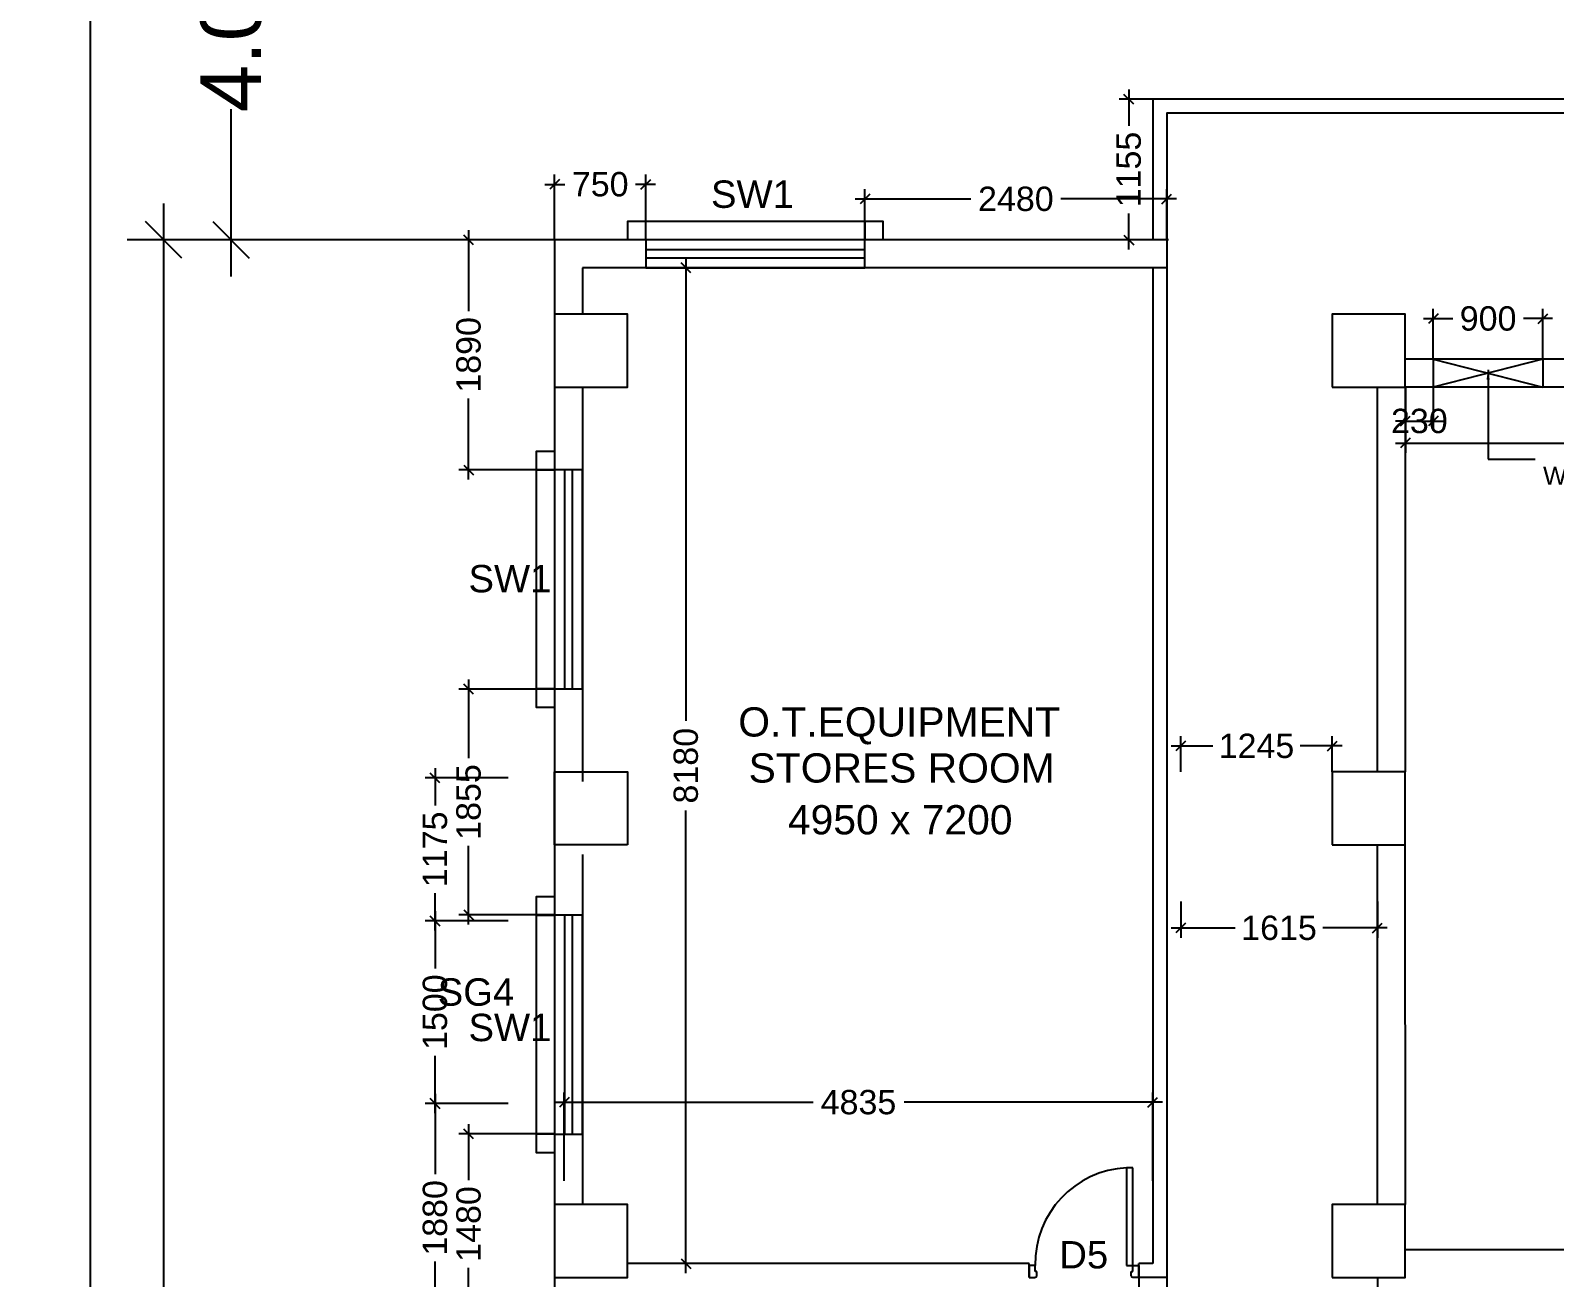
# Model space of a CAD drawing. Extents: x 7897917 to 8423973, y -6487334 to -6173396.
# Drawn here: x 7914618 to 7927140, y -6426959 to -6416714 of the extents above; entities that cross this region are included whole.
import ezdxf
from ezdxf.enums import TextEntityAlignment as Align

# ---------------------------------------------------------------- set-up
doc = ezdxf.new("R2010")
doc.units = 0
doc.header["$LTSCALE"] = 600
doc.header["$MEASUREMENT"] = 0
doc.header["$PDMODE"] = 35
doc.linetypes.add('DASHED', pattern=[0.75, 0.5, -0.25])
doc.layers.get('0').update_dxf_attribs({"linetype": 'CONTINUOUS'})
doc.layers.get('Defpoints').update_dxf_attribs({"linetype": 'CONTINUOUS'})
for name, color, linetype in [('chajja', 7, 'CONTINUOUS'), ('DIM', 8, 'CONTINUOUS'), ('DIM-TEXT', 8, 'CONTINUOUS'), ('DOOR', 32, 'CONTINUOUS'), ('Ele Proje.', 7, 'CONTINUOUS'), ('joinery', 7, 'CONTINUOUS'), ('LA-column', 3, 'CONTINUOUS'), ('Room Dim', 1, 'CONTINUOUS'), ('TEXT', 6, 'CONTINUOUS'), ('Walls', 7, 'CONTINUOUS'), ('WIN', 151, 'CONTINUOUS'), ('Window', 4, 'CONTINUOUS'), ('Working Dim', 5, 'CONTINUOUS')]:
    doc.layers.add(name, color=color, linetype=linetype)
doc.styles.add('ari', font='arial.ttf')
doc.styles.add('ARIAL', font='arial.ttf')
doc.styles.add('RT', font='romant.shx')
doc.styles.get("Standard").update_dxf_attribs({"font": 'romans.shx'})
doc.dimstyles.new('int. dim', dxfattribs={"dimtxt": 450, "dimasz": 80, "dimexe": 80, "dimexo": 0, "dimgap": 70, "dimtad": 0, "dimdec": 0, "dimzin": 12, "dimdsep": 46, "dimtxsty": 'ari', "dimblk": 'OBLIQUE', "dimcen": 2, "dimdle": 80, "dimclrd": 256, "dimclre": 256, "dimclrt": 6, "dimadec": 0, "dimazin": 0, "dimtfac": 1, "dimtdec": 0, "dimtix": 1, "dimtmove": 2, "dimatfit": 3, "dimfxl": 1, "dimtolj": 1, "dimtzin": 0, "dimlwd": -1, "dimlwe": -1, "dimarcsym": 0})
doc.dimstyles.new('STANDARD$0', dxfattribs={"dimscale": 0, "dimtxt": 150, "dimasz": 125, "dimexe": 0.75, "dimexo": 1, "dimgap": 25, "dimtad": 1, "dimdec": 0, "dimdsep": 46, "dimtxsty": 'Standard', "dimblk1": 'DOT', "dimblk2": 'DOT', "dimsah": 1, "dimcen": 2.5, "dimclrd": 1, "dimclre": 1, "dimclrt": 3, "dimadec": 0, "dimazin": 0, "dimtfac": 1, "dimtdec": 0, "dimtmove": 0, "dimatfit": 3, "dimldrblk": 'DOT', "dimfxl": 1, "dimtolj": 1, "dimtzin": 0, "dimarcsym": 0})
doc.dimstyles.new('TEXT', dxfattribs={"dimscale": 0, "dimtxt": 600, "dimasz": 300, "dimexe": 300, "dimexo": 30, "dimgap": 50, "dimtad": 0, "dimdec": 0, "dimzin": 0, "dimdsep": 46, "dimtxsty": 'RT', "dimblk": 'OBLIQUE', "dimcen": 0.09, "dimdle": 300, "dimclrd": 256, "dimclre": 256, "dimclrt": 170, "dimadec": 0, "dimazin": 0, "dimtfac": 1, "dimtdec": 0, "dimtofl": 0, "dimtmove": 2, "dimatfit": 3, "dimfxl": 1, "dimfrac": 2, "dimtolj": 1, "dimtzin": 0, "dimlwd": -1, "dimlwe": -1, "dimarcsym": 0})

# ---------------------------------------------------------------- blocks, each defined once
blk = doc.blocks.new('_Oblique')
at = {"color": 0, "linetype": 'ByBlock', "lineweight": -2}
blk.add_line((-0.5, -0.5), (0.5, 0.5), dxfattribs=at)
blk = doc.blocks.new('*D236')
at = {"layer": 'Defpoints', "color": 0, "transparency": 16777216}
for p in [(7918924, -6418434, 0), (7915712, -6454874), (7918774, -6454874, 3)]:
    blk.add_point(p, dxfattribs=at)
at = {"layer": 'DIM', "color": 8, "transparency": 16777216}
for p, q in [((7915712, -6418134), (7915712, -6434961)), ((7918924, -6418434), (7915412, -6418434)), ((7915712, -6455174), (7915712, -6438346)), ((7918774, -6454874), (7915412, -6454874))]:
    blk.add_line(p, q, dxfattribs=at)
at = {"layer": 'DIM', "color": 8, "transparency": 16777216, "xscale": 300, "yscale": 300, "zscale": 300}
for p, rotation in [((7915712, -6418434), 90), ((7915712, -6454874), 270)]:
    blk.add_blockref('_Oblique', p, dxfattribs=dict(at, rotation=rotation))
at = {"layer": 'DIM', "color": 7, "transparency": 16777216, "insert": (7915712, -6436654), "char_height": 750, "attachment_point": 5, "rotation": 90, "style": 'ari'}
blk.add_mtext('\\A1;36.44m', dxfattribs=at)
blk = doc.blocks.new('*D248')
at = {"layer": 'Defpoints', "color": 0, "transparency": 16777216}
for p in [(7918774, -6337015, 5), (7915110, -6454874), (7918924, -6454874, 5)]:
    blk.add_point(p, dxfattribs=at)
at = {"layer": 'DIM', "color": 8, "transparency": 16777216}
for p, q in [((7915110, -6336715), (7915110, -6393996)), ((7918774, -6337015), (7914810, -6337015)), ((7915110, -6455174), (7915110, -6397894)), ((7918924, -6454874), (7914810, -6454874))]:
    blk.add_line(p, q, dxfattribs=at)
at = {"layer": 'DIM', "color": 8, "transparency": 16777216, "xscale": 300, "yscale": 300, "zscale": 300}
for p, rotation in [((7915110, -6337015), 90), ((7915110, -6454874), 270)]:
    blk.add_blockref('_Oblique', p, dxfattribs=dict(at, rotation=rotation))
at = {"layer": 'DIM', "color": 7, "transparency": 16777216, "insert": (7915110, -6395945), "char_height": 750, "attachment_point": 5, "rotation": 90, "style": 'ari'}
blk.add_mtext('\\A1;117.86m', dxfattribs=at)
blk = doc.blocks.new('*D269')
at = {"layer": 'Defpoints', "color": 0, "transparency": 16777216}
for p in [(7916266, -6414395), (7917950, -6414395, 5), (7917800, -6418434, 3)]:
    blk.add_point(p, dxfattribs=at)
at = {"layer": 'DIM', "color": 8, "transparency": 16777216}
for p, q in [((7916266, -6414095), (7916266, -6415469)), ((7917950, -6414395), (7915966, -6414395)), ((7916266, -6418734), (7916266, -6417359)), ((7917800, -6418434), (7915966, -6418434))]:
    blk.add_line(p, q, dxfattribs=at)
at = {"layer": 'DIM', "color": 8, "transparency": 16777216, "xscale": 300, "yscale": 300, "zscale": 300}
for p, rotation in [((7916266, -6414395), 90), ((7916266, -6418434), 270)]:
    blk.add_blockref('_Oblique', p, dxfattribs=dict(at, rotation=rotation))
at = {"layer": 'DIM', "color": 7, "transparency": 16777216, "insert": (7916266, -6416414), "char_height": 500, "attachment_point": 5, "rotation": 90, "style": 'ari'}
blk.add_mtext('\\A1;4.04m', dxfattribs=at)
blk = doc.blocks.new('*D1380')
at = {"layer": 'Defpoints', "color": 0, "transparency": 16777216}
for p in [(7917942, -6422854), (7918544, -6422854), (7918544, -6424029)]:
    blk.add_point(p, dxfattribs=at)
at = {"layer": 'Working Dim', "transparency": 16777216}
for p, q in [((7917942, -6422774), (7917942, -6423081)), ((7918544, -6422854), (7917862, -6422854)), ((7917942, -6424109), (7917942, -6423801)), ((7918544, -6424029), (7917862, -6424029))]:
    blk.add_line(p, q, dxfattribs=at)
at = {"layer": 'Working Dim', "transparency": 16777216, "xscale": 80, "yscale": 80, "zscale": 80}
for p, rotation in [((7917942, -6422854), 90), ((7917942, -6424029), 270)]:
    blk.add_blockref('_Oblique', p, dxfattribs=dict(at, rotation=rotation))
at = {"layer": 'Working Dim', "color": 6, "transparency": 16777216, "insert": (7917942, -6423441), "char_height": 200, "attachment_point": 5, "rotation": 90, "style": 'ari'}
blk.add_mtext('\\A1;1175', dxfattribs=at)
blk = doc.blocks.new('*D1381')
at = {"layer": 'Defpoints', "color": 0, "transparency": 16777216}
for p in [(7917942, -6424029), (7918494, -6424029, 14), (7918544, -6425529, 19)]:
    blk.add_point(p, dxfattribs=at)
at = {"layer": 'Working Dim', "transparency": 16777216}
for p, q in [((7918494, -6424029), (7917862, -6424029)), ((7917942, -6423949), (7917942, -6424420)), ((7917942, -6425609), (7917942, -6425137)), ((7918544, -6425529), (7917862, -6425529))]:
    blk.add_line(p, q, dxfattribs=at)
at = {"layer": 'Working Dim', "transparency": 16777216, "xscale": 80, "yscale": 80, "zscale": 80}
for p, rotation in [((7917942, -6424029), 90), ((7917942, -6425529), 270)]:
    blk.add_blockref('_Oblique', p, dxfattribs=dict(at, rotation=rotation))
at = {"layer": 'Working Dim', "color": 6, "transparency": 16777216, "insert": (7917942, -6424779), "char_height": 200, "attachment_point": 5, "rotation": 90, "style": 'ari'}
blk.add_mtext('\\A1;1500', dxfattribs=at)
blk = doc.blocks.new('*D1382')
at = {"layer": 'Defpoints', "color": 0, "transparency": 16777216}
for p in [(7918544, -6425529, 54), (7917942, -6427409), (7918544, -6427409, 67)]:
    blk.add_point(p, dxfattribs=at)
at = {"layer": 'Working Dim', "transparency": 16777216}
for p, q in [((7918544, -6425529), (7917862, -6425529)), ((7917942, -6425449), (7917942, -6426110)), ((7917942, -6427489), (7917942, -6426828)), ((7918544, -6427409), (7917862, -6427409))]:
    blk.add_line(p, q, dxfattribs=at)
at = {"layer": 'Working Dim', "transparency": 16777216, "xscale": 80, "yscale": 80, "zscale": 80}
for p, rotation in [((7917942, -6425529), 90), ((7917942, -6427409), 270)]:
    blk.add_blockref('_Oblique', p, dxfattribs=dict(at, rotation=rotation))
at = {"layer": 'Working Dim', "color": 6, "transparency": 16777216, "insert": (7917942, -6426469), "char_height": 200, "attachment_point": 5, "rotation": 90, "style": 'ari'}
blk.add_mtext('\\A1;1880', dxfattribs=at)
blk = doc.blocks.new('*D1516')
at = {"layer": 'Defpoints', "color": 0, "transparency": 16777216}
for p in [(7925914, -6419839), (7932884, -6419839), (7932884, -6420103)]:
    blk.add_point(p, dxfattribs=at)
at = {"layer": 'Working Dim', "transparency": 16777216}
for p, q in [((7925914, -6419839), (7925914, -6420183)), ((7932884, -6419839), (7932884, -6420183)), ((7925834, -6420103), (7929030, -6420103)), ((7932964, -6420103), (7929768, -6420103))]:
    blk.add_line(p, q, dxfattribs=at)
at = {"layer": 'Working Dim', "transparency": 16777216, "xscale": 80, "yscale": 80, "zscale": 80, "rotation": 180}
blk.add_blockref('_Oblique', (7925914, -6420103), dxfattribs=at)
at = {"layer": 'Working Dim', "transparency": 16777216, "xscale": 80, "yscale": 80, "zscale": 80}
blk.add_blockref('_Oblique', (7932884, -6420103), dxfattribs=at)
at = {"layer": 'Working Dim', "color": 6, "transparency": 16777216, "insert": (7929399, -6420103), "char_height": 200, "attachment_point": 5, "style": 'ari'}
blk.add_mtext('\\A1;6970', dxfattribs=at)
blk = doc.blocks.new('A$C6C0004E6')
at = {"layer": 'DOOR', "color": 161, "linetype": 'Continuous'}
for p, q in [((-900, 0), (-900, 230)), ((0, 0), (0, 230))]:
    blk.add_line(p, q, dxfattribs=at)
at = {"layer": 'DOOR', "color": 161, "linetype": 'DASHED', "ltscale": 500}
for p, q in [((-900, 0), (0, 230)), ((0, 0), (-900, 230))]:
    blk.add_line(p, q, dxfattribs=at)
blk = doc.blocks.new('*D1636')
at = {"layer": 'Defpoints', "color": 0, "transparency": 16777216}
for p in [(7927044, -6419081), (7926144, -6419414), (7927044, -6419414)]:
    blk.add_point(p, dxfattribs=at)
at = {"layer": 'Working Dim', "transparency": 16777216}
for p, q in [((7926144, -6419414), (7926144, -6419001)), ((7927044, -6419414), (7927044, -6419001)), ((7926064, -6419081), (7926303, -6419081)), ((7927124, -6419081), (7926885, -6419081))]:
    blk.add_line(p, q, dxfattribs=at)
at = {"layer": 'Working Dim', "transparency": 16777216, "xscale": 80, "yscale": 80, "zscale": 80, "rotation": 180}
blk.add_blockref('_Oblique', (7926144, -6419081), dxfattribs=at)
at = {"layer": 'Working Dim', "transparency": 16777216, "xscale": 80, "yscale": 80, "zscale": 80}
blk.add_blockref('_Oblique', (7927044, -6419081), dxfattribs=at)
at = {"layer": 'Working Dim', "color": 6, "transparency": 16777216, "insert": (7926594, -6419081), "char_height": 200, "attachment_point": 5, "style": 'ari'}
blk.add_mtext('\\A1;900', dxfattribs=at)
blk = doc.blocks.new('*D1647')
at = {"layer": 'Defpoints', "color": 0, "transparency": 16777216}
for p in [(7925684, -6426959), (7928914, -6426959, -1), (7925684, -6427270)]:
    blk.add_point(p, dxfattribs=at)
at = {"layer": 'Working Dim', "transparency": 16777216}
for p, q in [((7925684, -6426959), (7925684, -6427350)), ((7928914, -6426959), (7928914, -6427350)), ((7925604, -6427270), (7926931, -6427270)), ((7928994, -6427270), (7927667, -6427270))]:
    blk.add_line(p, q, dxfattribs=at)
at = {"layer": 'Working Dim', "transparency": 16777216, "xscale": 80, "yscale": 80, "zscale": 80, "rotation": 180}
blk.add_blockref('_Oblique', (7925684, -6427270), dxfattribs=at)
at = {"layer": 'Working Dim', "transparency": 16777216, "xscale": 80, "yscale": 80, "zscale": 80}
blk.add_blockref('_Oblique', (7928914, -6427270), dxfattribs=at)
at = {"layer": 'Working Dim', "color": 6, "transparency": 16777216, "insert": (7927299, -6427270), "char_height": 200, "attachment_point": 5, "style": 'ari'}
blk.add_mtext('\\A1;3230', dxfattribs=at)
blk = doc.blocks.new('*D1821')
at = {"layer": 'Defpoints', "color": 0, "linetype": 'Continuous', "transparency": 16777216}
for p in [(7959984, -6414245, -12), (7918924, -6414395, -14), (7959984, -6416219)]:
    blk.add_point(p, dxfattribs=at)
at = {"layer": 'DIM-TEXT', "transparency": 16777216}
for p, q in [((7959984, -6414245), (7959984, -6416519)), ((7918924, -6414395), (7918924, -6416519)), ((7918624, -6416219), (7933009, -6416219)), ((7960284, -6416219), (7945899, -6416219))]:
    blk.add_line(p, q, dxfattribs=at)
at = {"layer": 'DIM-TEXT', "linetype": 'Continuous', "transparency": 16777216, "xscale": 300, "yscale": 300, "zscale": 300, "rotation": 180}
blk.add_blockref('_Oblique', (7918924, -6416219), dxfattribs=at)
at = {"layer": 'DIM-TEXT', "linetype": 'Continuous', "transparency": 16777216, "xscale": 300, "yscale": 300, "zscale": 300}
blk.add_blockref('_Oblique', (7959984, -6416219), dxfattribs=at)
at = {"layer": 'DIM-TEXT', "color": 170, "linetype": 'Continuous', "transparency": 16777216, "insert": (7939454, -6416219), "char_height": 750, "attachment_point": 5, "style": 'ari'}
blk.add_mtext("\\A1;{\\H1.067x;O.T.COMPLEX ( 6 OT 's )}", dxfattribs=at)
blk = doc.blocks.new('1000')
at = {"layer": 'DOOR'}
for p, q in [((0, -100), (0, 0)), ((0, 0), (50, 0)), ((50, -100), (0, -100)), ((50, 0), (50, -2)), ((63, -49), (50, -49)), ((50, -49), (50, -100)), ((50, -100), (50, -901)), ((100, -100), (50, -100)), ((63, -13), (61, -13)), ((63, -13), (63, -49)), ((100, -901), (100, -100)), ((837, -13), (837, -49)), ((837, -13), (839, -13)), ((837, -49), (850, -49)), ((850, 0), (850, -2)), ((900, 0), (850, 0)), ((850, -49), (850, -100)), ((850, -100), (900, -100)), ((900, -100), (900, 0)), ((50, -901), (100, -901))]:
    blk.add_line(p, q, dxfattribs=at)
for centre, major_axis, start_param, end_param in [((50, -13), (-7.95, 7.95), 3.926991, 5.497787), ((850, -13), (7.95, 7.95), 0.785398, 2.356194)]:
    blk.add_ellipse(centre, major_axis=major_axis, ratio=1, start_param=start_param, end_param=end_param, dxfattribs=at)
at = {"layer": 'DOOR', "color": 145}
blk.add_ellipse((64, -115), major_axis=(-520, 590), ratio=1, start_param=2.464943, end_param=4.009476, dxfattribs=at)
blk = doc.blocks.new('*D1822')
at = {"layer": 'Defpoints', "color": 0, "transparency": 16777216}
for p in [(7918924, -6418434), (7918218, -6420324), (7918924, -6420324, -16)]:
    blk.add_point(p, dxfattribs=at)
at = {"layer": 'Working Dim', "transparency": 16777216}
for p, q in [((7918218, -6418354), (7918218, -6419020)), ((7918924, -6418434), (7918138, -6418434)), ((7918218, -6420404), (7918218, -6419738)), ((7918924, -6420324), (7918138, -6420324))]:
    blk.add_line(p, q, dxfattribs=at)
at = {"layer": 'Working Dim', "transparency": 16777216, "xscale": 80, "yscale": 80, "zscale": 80}
for p, rotation in [((7918218, -6418434), 90), ((7918218, -6420324), 270)]:
    blk.add_blockref('_Oblique', p, dxfattribs=dict(at, rotation=rotation))
at = {"layer": 'Working Dim', "color": 6, "transparency": 16777216, "insert": (7918218, -6419379), "char_height": 200, "attachment_point": 5, "rotation": 90, "style": 'ari'}
blk.add_mtext('\\A1;1890', dxfattribs=at)
blk = doc.blocks.new('*D1823')
at = {"layer": 'Defpoints', "color": 0, "transparency": 16777216}
for p in [(7918924, -6422125, -16), (7918218, -6423979), (7918924, -6423979, -16)]:
    blk.add_point(p, dxfattribs=at)
at = {"layer": 'Working Dim', "transparency": 16777216}
for p, q in [((7918218, -6422045), (7918218, -6422692)), ((7918924, -6422125), (7918138, -6422125)), ((7918218, -6424059), (7918218, -6423412)), ((7918924, -6423979), (7918138, -6423979))]:
    blk.add_line(p, q, dxfattribs=at)
at = {"layer": 'Working Dim', "transparency": 16777216, "xscale": 80, "yscale": 80, "zscale": 80}
for p, rotation in [((7918218, -6422125), 90), ((7918218, -6423979), 270)]:
    blk.add_blockref('_Oblique', p, dxfattribs=dict(at, rotation=rotation))
at = {"layer": 'Working Dim', "color": 6, "transparency": 16777216, "insert": (7918218, -6423052), "char_height": 200, "attachment_point": 5, "rotation": 90, "style": 'ari'}
blk.add_mtext('\\A1;1855', dxfattribs=at)
blk = doc.blocks.new('*D1824')
at = {"layer": 'Defpoints', "color": 0, "transparency": 16777216}
for p in [(7918924, -6425779, -16), (7918218, -6427259), (7918924, -6427259, -20)]:
    blk.add_point(p, dxfattribs=at)
at = {"layer": 'Working Dim', "transparency": 16777216}
for p, q in [((7918924, -6425779), (7918138, -6425779)), ((7918218, -6425699), (7918218, -6426160)), ((7918218, -6427339), (7918218, -6426878)), ((7918924, -6427259), (7918138, -6427259))]:
    blk.add_line(p, q, dxfattribs=at)
at = {"layer": 'Working Dim', "transparency": 16777216, "xscale": 80, "yscale": 80, "zscale": 80}
for p, rotation in [((7918218, -6425779), 90), ((7918218, -6427259), 270)]:
    blk.add_blockref('_Oblique', p, dxfattribs=dict(at, rotation=rotation))
at = {"layer": 'Working Dim', "color": 6, "transparency": 16777216, "insert": (7918218, -6426519), "char_height": 200, "attachment_point": 5, "rotation": 90, "style": 'ari'}
blk.add_mtext('\\A1;1480', dxfattribs=at)
blk = doc.blocks.new('*D1825')
at = {"layer": 'Defpoints', "color": 0, "transparency": 16777216}
for p in [(7923839, -6425519), (7919004, -6426164, -1), (7923839, -6426164, 7)]:
    blk.add_point(p, dxfattribs=at)
at = {"layer": 'Working Dim', "transparency": 16777216}
for p, q in [((7918924, -6425519), (7921048, -6425519)), ((7919004, -6426164), (7919004, -6425439)), ((7923919, -6425519), (7921795, -6425519)), ((7923839, -6426164), (7923839, -6425439))]:
    blk.add_line(p, q, dxfattribs=at)
at = {"layer": 'Working Dim', "transparency": 16777216, "xscale": 80, "yscale": 80, "zscale": 80, "rotation": 180}
blk.add_blockref('_Oblique', (7919004, -6425519), dxfattribs=at)
at = {"layer": 'Working Dim', "transparency": 16777216, "xscale": 80, "yscale": 80, "zscale": 80}
blk.add_blockref('_Oblique', (7923839, -6425519), dxfattribs=at)
at = {"layer": 'Working Dim', "color": 6, "transparency": 16777216, "insert": (7921421, -6425519), "char_height": 200, "attachment_point": 5, "style": 'ari'}
blk.add_mtext('\\A1;4835', dxfattribs=at)
blk = doc.blocks.new('*D1826')
at = {"layer": 'Defpoints', "color": 0, "transparency": 16777216}
for p in [(7920003, -6418664), (7920212, -6418664, 2), (7920212, -6426844, 7)]:
    blk.add_point(p, dxfattribs=at)
at = {"layer": 'Working Dim', "transparency": 16777216}
for p, q in [((7920212, -6418664), (7919923, -6418664)), ((7920003, -6418584), (7920003, -6422385)), ((7920003, -6426924), (7920003, -6423122)), ((7920212, -6426844), (7919923, -6426844))]:
    blk.add_line(p, q, dxfattribs=at)
at = {"layer": 'Working Dim', "transparency": 16777216, "xscale": 80, "yscale": 80, "zscale": 80}
for p, rotation in [((7920003, -6418664), 90), ((7920003, -6426844), 270)]:
    blk.add_blockref('_Oblique', p, dxfattribs=dict(at, rotation=rotation))
at = {"layer": 'Working Dim', "color": 6, "transparency": 16777216, "insert": (7920003, -6422754), "char_height": 200, "attachment_point": 5, "rotation": 90, "style": 'ari'}
blk.add_mtext('\\A1;8180', dxfattribs=at)
blk = doc.blocks.new('*D1828')
at = {"layer": 'Defpoints', "color": 0, "transparency": 16777216}
for p in [(7923724, -6426959, 7), (7923954, -6426959, 7), (7923724, -6427239)]:
    blk.add_point(p, dxfattribs=at)
at = {"layer": 'Working Dim', "transparency": 16777216}
for p, q in [((7923724, -6426959), (7923724, -6427319)), ((7923954, -6426959), (7923954, -6427319)), ((7923724, -6427239), (7923644, -6427239)), ((7923954, -6427239), (7923724, -6427239)), ((7923954, -6427239), (7924034, -6427239))]:
    blk.add_line(p, q, dxfattribs=at)
at = {"layer": 'Working Dim', "transparency": 16777216, "xscale": 80, "yscale": 80, "zscale": 80}
blk.add_blockref('_Oblique', (7923724, -6427239), dxfattribs=at)
at = {"layer": 'Working Dim', "transparency": 16777216, "xscale": 80, "yscale": 80, "zscale": 80, "rotation": 180}
blk.add_blockref('_Oblique', (7923954, -6427239), dxfattribs=at)
at = {"layer": 'Working Dim', "color": 6, "transparency": 16777216, "insert": (7923839, -6427239), "char_height": 200, "attachment_point": 5, "style": 'ari'}
blk.add_mtext('\\A1;230', dxfattribs=at)
blk = doc.blocks.new('*D1829')
at = {"layer": 'Defpoints', "color": 0, "transparency": 16777216}
for p in [(7919674, -6417978), (7918924, -6418434, -18), (7919674, -6418434)]:
    blk.add_point(p, dxfattribs=at)
at = {"layer": 'Working Dim', "transparency": 16777216}
for p, q in [((7918924, -6418434), (7918924, -6417898)), ((7919674, -6418434), (7919674, -6417898)), ((7918844, -6417978), (7919009, -6417978)), ((7919754, -6417978), (7919589, -6417978))]:
    blk.add_line(p, q, dxfattribs=at)
at = {"layer": 'Working Dim', "transparency": 16777216, "xscale": 80, "yscale": 80, "zscale": 80, "rotation": 180}
blk.add_blockref('_Oblique', (7918924, -6417978), dxfattribs=at)
at = {"layer": 'Working Dim', "transparency": 16777216, "xscale": 80, "yscale": 80, "zscale": 80}
blk.add_blockref('_Oblique', (7919674, -6417978), dxfattribs=at)
at = {"layer": 'Working Dim', "color": 6, "transparency": 16777216, "insert": (7919299, -6417978), "char_height": 200, "attachment_point": 5, "style": 'ari'}
blk.add_mtext('\\A1;750', dxfattribs=at)
blk = doc.blocks.new('*D1830')
at = {"layer": 'Defpoints', "color": 0, "transparency": 16777216}
for p in [(7923954, -6418098), (7921474, -6418434), (7923954, -6418434)]:
    blk.add_point(p, dxfattribs=at)
at = {"layer": 'Working Dim', "transparency": 16777216}
for p, q in [((7921474, -6418434), (7921474, -6418018)), ((7923954, -6418434), (7923954, -6418018)), ((7921394, -6418098), (7922344, -6418098)), ((7924034, -6418098), (7923084, -6418098))]:
    blk.add_line(p, q, dxfattribs=at)
at = {"layer": 'Working Dim', "transparency": 16777216, "xscale": 80, "yscale": 80, "zscale": 80, "rotation": 180}
blk.add_blockref('_Oblique', (7921474, -6418098), dxfattribs=at)
at = {"layer": 'Working Dim', "transparency": 16777216, "xscale": 80, "yscale": 80, "zscale": 80}
blk.add_blockref('_Oblique', (7923954, -6418098), dxfattribs=at)
at = {"layer": 'Working Dim', "color": 6, "transparency": 16777216, "insert": (7922714, -6418098), "char_height": 200, "attachment_point": 5, "style": 'ari'}
blk.add_mtext('\\A1;2480', dxfattribs=at)
blk = doc.blocks.new('*D1831')
at = {"layer": 'Defpoints', "color": 0, "transparency": 16777216}
for p in [(7923642, -6417279), (7923969, -6417279), (7923969, -6418434)]:
    blk.add_point(p, dxfattribs=at)
at = {"layer": 'Working Dim', "transparency": 16777216}
for p, q in [((7923969, -6417279), (7923562, -6417279)), ((7923642, -6417199), (7923642, -6417496)), ((7923642, -6418514), (7923642, -6418216)), ((7923969, -6418434), (7923562, -6418434))]:
    blk.add_line(p, q, dxfattribs=at)
at = {"layer": 'Working Dim', "transparency": 16777216, "xscale": 80, "yscale": 80, "zscale": 80}
for p, rotation in [((7923642, -6417279), 90), ((7923642, -6418434), 270)]:
    blk.add_blockref('_Oblique', p, dxfattribs=dict(at, rotation=rotation))
at = {"layer": 'Working Dim', "color": 6, "transparency": 16777216, "insert": (7923642, -6417856), "char_height": 200, "attachment_point": 5, "rotation": 90, "style": 'ari'}
blk.add_mtext('\\A1;1155', dxfattribs=at)
blk = doc.blocks.new('*D1832')
at = {"layer": 'Defpoints', "color": 0, "transparency": 16777216}
for p in [(7924069, -6423870), (7925684, -6423870), (7925684, -6424087)]:
    blk.add_point(p, dxfattribs=at)
at = {"layer": 'Working Dim', "transparency": 16777216}
for p, q in [((7924069, -6423870), (7924069, -6424167)), ((7925684, -6423870), (7925684, -6424167)), ((7923989, -6424087), (7924517, -6424087)), ((7925764, -6424087), (7925236, -6424087))]:
    blk.add_line(p, q, dxfattribs=at)
at = {"layer": 'Working Dim', "transparency": 16777216, "xscale": 80, "yscale": 80, "zscale": 80, "rotation": 180}
blk.add_blockref('_Oblique', (7924069, -6424087), dxfattribs=at)
at = {"layer": 'Working Dim', "transparency": 16777216, "xscale": 80, "yscale": 80, "zscale": 80}
blk.add_blockref('_Oblique', (7925684, -6424087), dxfattribs=at)
at = {"layer": 'Working Dim', "color": 6, "transparency": 16777216, "insert": (7924876, -6424087), "char_height": 200, "attachment_point": 5, "style": 'ari'}
blk.add_mtext('\\A1;1615', dxfattribs=at)
blk = doc.blocks.new('*D1833')
at = {"layer": 'Defpoints', "color": 0, "transparency": 16777216}
for p in [(7924069, -6422592), (7924069, -6422804), (7925314, -6422804)]:
    blk.add_point(p, dxfattribs=at)
at = {"layer": 'Working Dim', "transparency": 16777216}
for p, q in [((7924069, -6422804), (7924069, -6422512)), ((7925314, -6422804), (7925314, -6422512)), ((7923989, -6422592), (7924331, -6422592)), ((7925394, -6422592), (7925051, -6422592))]:
    blk.add_line(p, q, dxfattribs=at)
at = {"layer": 'Working Dim', "transparency": 16777216, "xscale": 80, "yscale": 80, "zscale": 80, "rotation": 180}
blk.add_blockref('_Oblique', (7924069, -6422592), dxfattribs=at)
at = {"layer": 'Working Dim', "transparency": 16777216, "xscale": 80, "yscale": 80, "zscale": 80}
blk.add_blockref('_Oblique', (7925314, -6422592), dxfattribs=at)
at = {"layer": 'Working Dim', "color": 6, "transparency": 16777216, "insert": (7924691, -6422592), "char_height": 200, "attachment_point": 5, "style": 'ari'}
blk.add_mtext('\\A1;1245', dxfattribs=at)
blk = doc.blocks.new('*D1837')
at = {"layer": 'Defpoints', "color": 0, "transparency": 16777216}
for p in [(7925914, -6419644), (7926144, -6419644), (7926144, -6419923)]:
    blk.add_point(p, dxfattribs=at)
at = {"layer": 'Working Dim', "transparency": 16777216}
for p, q in [((7925914, -6419644), (7925914, -6420003)), ((7926144, -6419644), (7926144, -6420003)), ((7925914, -6419923), (7925834, -6419923)), ((7925914, -6419923), (7926144, -6419923)), ((7926144, -6419923), (7926224, -6419923))]:
    blk.add_line(p, q, dxfattribs=at)
at = {"layer": 'Working Dim', "transparency": 16777216, "xscale": 80, "yscale": 80, "zscale": 80}
blk.add_blockref('_Oblique', (7925914, -6419923), dxfattribs=at)
at = {"layer": 'Working Dim', "transparency": 16777216, "xscale": 80, "yscale": 80, "zscale": 80, "rotation": 180}
blk.add_blockref('_Oblique', (7926144, -6419923), dxfattribs=at)
at = {"layer": 'Working Dim', "color": 6, "transparency": 16777216, "insert": (7926029, -6419923), "char_height": 200, "attachment_point": 5, "style": 'ari'}
blk.add_mtext('\\A1;230', dxfattribs=at)

msp = doc.modelspace()

# ---------------------------------------------------------------- linework, layer by layer
at = {"layer": 'chajja', "color": 8}
for p, q in [((7921473.907, -6418283.762), (7919673.907, -6418283.762)), ((7918773.907, -6420323.817, -17.794), (7918773.907, -6422123.817, -17.794)), ((7918773.907, -6423981.338, -17.794), (7918773.907, -6425781.338, -17.794))]:
    msp.add_line(p, q, dxfattribs=at)
at = {"layer": 'Ele Proje.'}
for points in [[(7919673.907, -6418433.762), (7919673.907, -6418283.762), (7919523.907, -6418283.762), (7919523.907, -6418433.762)], [(7921623.907, -6418433.762), (7921623.907, -6418283.762), (7921473.907, -6418283.762), (7921473.907, -6418433.762)]]:
    msp.add_lwpolyline(points, dxfattribs=at)
at = {"layer": 'Ele Proje.', "elevation": -17.794}
for points in [[(7918923.907, -6420173.817), (7918773.907, -6420173.817), (7918773.907, -6420323.817), (7918923.907, -6420323.817)], [(7918923.907, -6422123.817), (7918773.907, -6422123.817), (7918773.907, -6422273.817), (7918923.907, -6422273.817)], [(7918923.907, -6423831.338), (7918773.907, -6423831.338), (7918773.907, -6423981.338), (7918923.907, -6423981.338)], [(7918923.907, -6425781.338), (7918773.907, -6425781.338), (7918773.907, -6425931.338), (7918923.907, -6425931.338)]]:
    msp.add_lwpolyline(points, dxfattribs=at)
at = {"layer": 'LA-column', "color": 2, "flags": 128}
for points in [[(7918923.907, -6419643.752), (7919523.907, -6419643.752), (7919523.907, -6419043.752), (7918923.907, -6419043.752)], [(7925313.907, -6419643.752), (7925913.907, -6419643.752), (7925913.907, -6419043.752), (7925313.907, -6419043.752)], [(7919523.907, -6423403.752), (7918923.907, -6423403.752), (7918923.907, -6422803.752), (7919523.907, -6422803.752)], [(7925313.907, -6423403.752), (7925913.907, -6423403.752), (7925913.907, -6422803.752), (7925313.907, -6422803.752)], [(7918923.907, -6426958.752), (7919523.907, -6426958.752), (7919523.907, -6426358.752), (7918923.907, -6426358.752)], [(7925313.907, -6426958.752), (7925913.907, -6426958.752), (7925913.907, -6426358.752), (7925313.907, -6426358.752)]]:
    msp.add_lwpolyline(points, close=True, dxfattribs=at)
at = {"layer": 'Walls'}
for p, q in [((7923953.907, -6418433.761), (7918923.907, -6418433.675)), ((7918923.907, -6418433.761, -17.794), (7918923.907, -6429358.854, -17.794)), ((7923953.907, -6418663.761), (7919153.907, -6418663.761)), ((7925914.037, -6426728.951), (7928913.902, -6426728.951))]:
    msp.add_line(p, q, dxfattribs=at)
at = {"layer": 'Walls', "linetype": 'Continuous'}
for p, q in [((7928913.953, -6419413.719), (7925913.907, -6419413.719)), ((7925684.042, -6422803.752, 4.167), (7925684.042, -6419643.778)), ((7928913.953, -6419643.719), (7925914.037, -6419643.719)), ((7925914.042, -6422803.752, 4.167), (7925914.042, -6419643.778)), ((7925684.042, -6426358.733), (7925684.042, -6423403.752, 4.399)), ((7925914.042, -6426358.734), (7925913.907, -6423403.752)), ((7922823.907, -6426843.762), (7919523.907, -6426843.762)), ((7922823.907, -6426958.762), (7922823.907, -6426843.762)), ((7923723.907, -6426958.762), (7923723.907, -6426843.762)), ((7923838.907, -6426843.762), (7923723.907, -6426843.762))]:
    msp.add_line(p, q, dxfattribs=at)
at = {"layer": 'Walls'}
for points in [[(7959604.137, -6417278.709), (7923839.147, -6417278.709), (7923838.955, -6418433.76)], [(7959719.137, -6417393.709), (7923954.147, -6417393.709), (7923953.878, -6418893.727)], [(7923953.907, -6418663.761), (7923953.907, -6426958.762), (7923723.907, -6426958.762)], [(7923838.907, -6418663.761), (7923838.907, -6426843.762)]]:
    msp.add_lwpolyline(points, dxfattribs=at)
at = {"layer": 'Walls', "elevation": -17.794}
for points in [[(7919153.907, -6418663.825), (7919153.907, -6419043.819)], [(7919153.907, -6419643.819), (7919153.907, -6422883.771)], [(7919153.907, -6423483.771), (7919153.907, -6426358.862)]]:
    msp.add_lwpolyline(points, dxfattribs=at)
at = {"layer": 'WIN', "linetype": 'Continuous'}
for points in [[(7921473.907, -6418433.761), (7919673.907, -6418433.762), (7919673.907, -6418663.761), (7921473.907, -6418663.762)], [(7921473.907, -6418515.103), (7919673.907, -6418515.103), (7919673.907, -6418582.421), (7921473.907, -6418582.421)]]:
    msp.add_lwpolyline(points, close=True, dxfattribs=at)
at = {"layer": 'WIN', "linetype": 'Continuous', "elevation": -17.794}
for points in [[(7918923.907, -6420323.817), (7918923.907, -6422123.817), (7919153.907, -6422123.817), (7919153.907, -6420323.817)], [(7919005.248, -6420323.817), (7919005.248, -6422123.817), (7919072.566, -6422123.817), (7919072.566, -6420323.817)], [(7918923.907, -6423981.338), (7918923.907, -6425781.338), (7919153.907, -6425781.338), (7919153.907, -6423981.338)], [(7919005.248, -6423981.338), (7919005.248, -6425781.338), (7919072.566, -6425781.338), (7919072.566, -6423981.338)]]:
    msp.add_lwpolyline(points, close=True, dxfattribs=at)

# ---------------------------------------------------------------- block references
at = {"layer": 'DOOR', "linetype": 'Continuous', "rotation": 180.0000130200482}
msp.add_blockref('1000', (7923723.905, -6426958.762), dxfattribs=at)
at = {"layer": 'Window', "linetype": 'Continuous', "rotation": 180}
msp.add_blockref('A$C6C0004E6', (7926143.902, -6419413.772), dxfattribs=at)

# ---------------------------------------------------------------- texts
at = {"layer": 'joinery', "style": 'ari'}
for s, p in [('SW1', (7920549.753, -6418171.013)), ('SW1', (7918557.404, -6421329.795, -17.794)), ('SG4', (7918278.556, -6424725.801, -28.97)), ('SW1', (7918557.404, -6425017.035, -17.794)), ('D5', (7923271.809, -6426884.29))]:
    msp.add_text(s, height=225, dxfattribs=at).set_placement(p, align=Align.CENTER)
at = {"layer": 'Room Dim', "style": 'ARIAL'}
msp.add_text('4950 x 7200', height=240, dxfattribs=at).set_placement((7921763.889, -6423317.871), align=Align.CENTER)
at = {"layer": 'TEXT', "color": 7, "style": 'ARIAL'}
for s, height, p in [('WINDOW', 150, (7927504.521, -6420446.007)), ('O.T.EQUIPMENT', 240, (7921755.725, -6422514.121)), ('STORES ROOM', 240, (7921775.534, -6422892.47))]:
    msp.add_text(s, height=height, dxfattribs=at).set_placement(p, align=Align.CENTER)

# ---------------------------------------------------------------- dimensions: what is measured, and where the dimension line sits
at = {"layer": 'DIM'}
for base, p1, p2, angle, override, picture, middle in [((7915110.265, -6454873.885), (7918773.907, -6337015.366, 5.131), (7918923.82, -6454873.885, 5.131), 90, {"dimscale": 1, "dimtxt": 750, "dimasz": 300, "dimexe": 300, "dimexo": 0, "dimgap": 1, "dimtad": 0, "dimdec": 2, "dimlfac": 0.001, "dimzin": 0, "dimpost": 'm', "dimtxsty": 'ari', "dimblk1": 'Oblique', "dimblk2": 'Oblique', "dimcen": 0, "dimdle": 300, "dimclrd": 8, "dimclre": 8, "dimclrt": 7, "dimadec": 2, "dimtdec": 2, "dimtmove": 2, "dimfxl": 0.75, "dimfrac": 1, "dimlwd": 65535, "dimlwe": 65535}, '*D248', (7915110.265, -6395944.625)), ((7916265.787, -6414394.742, -2.749), (7917800.037, -6418433.675, 0.003), (7917950.037, -6414394.742, 2.429), 270, {"dimscale": 1, "dimtxt": 500, "dimasz": 300, "dimexe": 300, "dimexo": 0, "dimgap": 1, "dimtad": 0, "dimdec": 2, "dimlfac": 0.001, "dimzin": 0, "dimpost": 'm', "dimtxsty": 'ari', "dimblk1": 'Oblique', "dimblk2": 'Oblique', "dimcen": 0, "dimdle": 300, "dimclrd": 8, "dimclre": 8, "dimclrt": 7, "dimadec": 2, "dimtdec": 2, "dimtmove": 2, "dimfxl": 0.75, "dimfrac": 1, "dimlwd": 65535, "dimlwe": 65535}, '*D269', (7916265.787, -6416414.208, -2.749)), ((7915712.298, -6454873.916, -2.749), (7918923.907, -6418433.825, -2.39), (7918774.175, -6454873.916), 90, {"dimscale": 1, "dimtxt": 750, "dimasz": 300, "dimexe": 300, "dimexo": 0, "dimgap": 1, "dimtad": 0, "dimdec": 2, "dimlfac": 0.001, "dimzin": 0, "dimpost": 'm', "dimtxsty": 'ari', "dimblk1": 'Oblique', "dimblk2": 'Oblique', "dimcen": 0, "dimdle": 300, "dimclrd": 8, "dimclre": 8, "dimclrt": 7, "dimadec": 2, "dimtdec": 2, "dimtmove": 2, "dimfxl": 0.75, "dimfrac": 1, "dimlwd": 65535, "dimlwe": 65535}, '*D236', (7915712.298, -6436653.87, -2.749))]:
    dim = msp.add_linear_dim(base=base, p1=p1, p2=p2, angle=angle, dimstyle='STANDARD$0', override=override, dxfattribs=at)
    dim.commit()
    dim.dimension.update_dxf_attribs({"geometry": picture, "text_midpoint": middle})
at = {"layer": 'DIM-TEXT', "linetype": 'Continuous'}
dim = msp.add_linear_dim(base=(7959983.785, -6416218.984, 11.758), p1=(7918923.735, -6414394.63, -2.39), p2=(7959983.785, -6414244.631, -0.107), text="{\\H1.067x;O.T.COMPLEX ( 6 OT 's )}", dimstyle='TEXT', override={"dimscale": 1, "dimtxt": 750, "dimexo": 0, "dimtxsty": 'ari'}, dxfattribs=at)
dim.commit()
dim.dimension.update_dxf_attribs({"geometry": '*D1821', "text_midpoint": (7939453.76, -6416218.984, 11.758)})
at = {"layer": 'Working Dim'}
for base, p1, p2, angle, override, picture, middle in [((7923641.717, -6417278.709), (7923968.949, -6418433.761), (7923968.949, -6417278.709), 90, {"dimtxt": 200}, '*D1831', (7923641.717, -6417856.235)), ((7918218.348, -6420323.817, -2.39), (7918923.907, -6418433.825, -2.39), (7918923.907, -6420323.817, -18.742), 270, {"dimtxt": 200}, '*D1822', (7918218.348, -6419378.821, -2.39)), ((7920002.772, -6418663.762), (7920212.415, -6426843.762, 7.223), (7920212.415, -6418663.762, 2.092), 90, {"dimtxt": 200}, '*D1826', (7920002.772, -6422753.762)), ((7927043.902, -6419081.349), (7926143.902, -6419413.719), (7927043.902, -6419413.719), 180, {"dimtxt": 200, "dimarcsym": 1}, '*D1636', (7926593.902, -6419081.349)), ((7918218.348, -6423979.338, -2.39), (7918923.907, -6422124.817, -18.739), (7918923.907, -6423979.338, -18.742), 270, {"dimtxt": 200}, '*D1823', (7918218.348, -6423052.078, -2.39)), ((7917942.185, -6422853.582, -36.136), (7918543.985, -6424028.587, -36.136), (7918543.998, -6422853.582, -36.136), 90, {"dimtxt": 200}, '*D1380', (7917942.185, -6423441.084, -36.136)), ((7917942.185, -6424028.587, -62.729), (7918543.978, -6425528.587, -43.344), (7918493.979, -6424028.587, -48.475), 90, {"dimtxt": 200, "dimarcsym": 1}, '*D1381', (7917942.185, -6424778.587, -62.729)), ((7917942.185, -6427408.995, -97.077), (7918543.978, -6425528.587, -43.344), (7918543.998, -6427408.995, -30.029), 90, {"dimtxt": 200, "dimarcsym": 1}, '*D1382', (7917942.185, -6426468.791, -97.077)), ((7918218.348, -6427258.981, -2.39), (7918923.907, -6425779.338, -18.742), (7918923.907, -6427258.981, -22.786), 270, {"dimtxt": 200}, '*D1824', (7918218.348, -6426519.16, -2.39)), ((7925684.037, -6427270.499), (7928914.045, -6426958.688, -1.128), (7925684.037, -6426958.951), 180, {"dimtxt": 200, "dimarcsym": 1}, '*D1647', (7927299.041, -6427270.499))]:
    dim = msp.add_linear_dim(base=base, p1=p1, p2=p2, angle=angle, dimstyle='int. dim', override=override, dxfattribs=at)
    dim.commit()
    dim.dimension.update_dxf_attribs({"geometry": picture, "text_midpoint": middle})
for base, p1, p2, override, picture, middle in [((7919673.907, -6417978.276), (7918923.907, -6418433.675, -17.794), (7919673.907, -6418433.675), {"dimtxt": 200}, '*D1829', (7919298.907, -6417978.276)), ((7923953.907, -6418098.483), (7921473.907, -6418433.762), (7923953.907, -6418433.762), {"dimtxt": 200}, '*D1830', (7922713.907, -6418098.483)), ((7926143.907, -6419922.756), (7925913.907, -6419643.752), (7926143.907, -6419643.772), {"dimtxt": 200, "dimarcsym": 1}, '*D1837', (7926028.907, -6419922.756)), ((7932884.043, -6420102.991), (7925914.037, -6419839.068), (7932884.043, -6419839.068), {"dimtxt": 200}, '*D1516', (7929399.04, -6420102.991)), ((7924068.907, -6422591.65), (7925313.907, -6422803.752), (7924068.907, -6422803.752), {"dimtxt": 200, "dimarcsym": 1}, '*D1833', (7924691.407, -6422591.65)), ((7925684.042, -6424087.103), (7924068.907, -6423870.129), (7925684.042, -6423870.129), {"dimtxt": 200, "dimarcsym": 1}, '*D1832', (7924876.475, -6424087.103)), ((7923838.907, -6425518.694), (7919003.907, -6426164.391, -0.948), (7923838.907, -6426164.385, 6.754), {"dimtxt": 200}, '*D1825', (7921421.407, -6425518.694)), ((7923723.907, -6427238.685), (7923953.907, -6426958.762, 7.223), (7923723.907, -6426958.762, 7.223), {"dimtxt": 200}, '*D1828', (7923838.907, -6427238.685))]:
    dim = msp.add_linear_dim(base=base, p1=p1, p2=p2, dimstyle='int. dim', override=override, dxfattribs=at)
    dim.commit()
    dim.dimension.update_dxf_attribs({"geometry": picture, "text_midpoint": middle})

# ---------------------------------------------------------------- leaders
msp.add_leader([(7926593.902, -6419501.941), (7926593.902, -6420234.488), (7926980.51, -6420234.488)], dimstyle='int. dim', override={"dimtxt": 200, "dimgap": 70, "dimtad": 0, "dimarcsym": 1}, dxfattribs=at)

doc.saveas('drawing.dxf')
